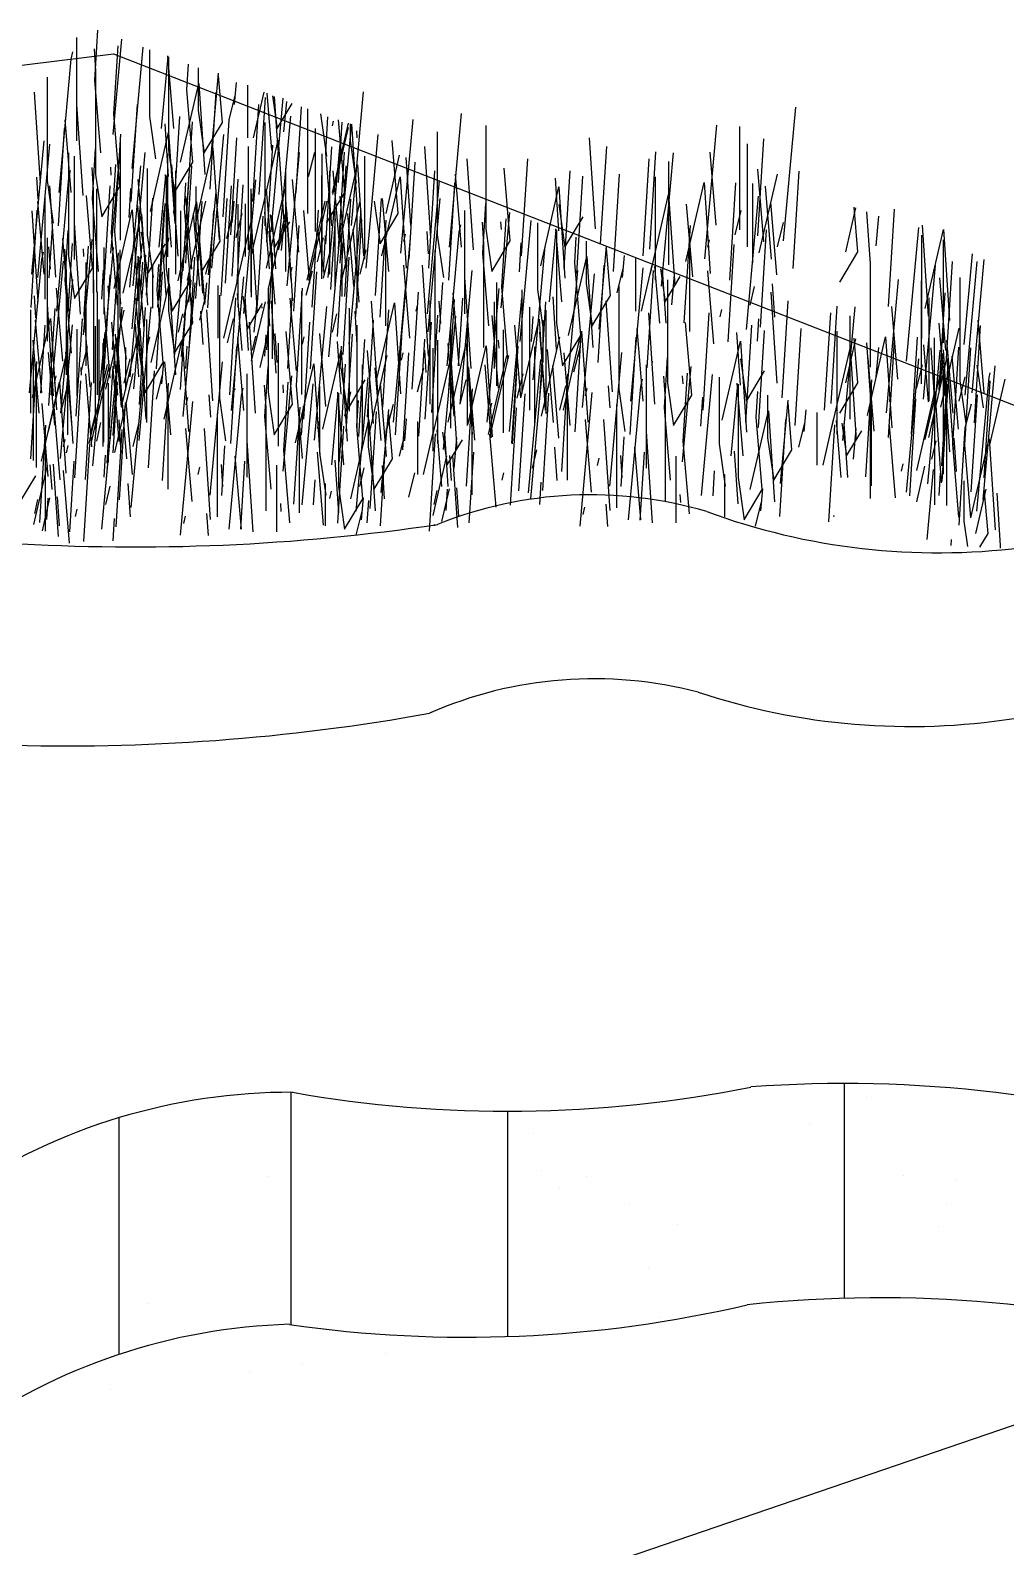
# Model space of a CAD drawing. Extents: x 0.33 to 8.78, y -0.83 to 7.68.
# Drawn here: x 3.763 to 4.959, y 5.818 to 7.676 of the extents above; entities that cross this region are included whole.
import ezdxf

# ---------------------------------------------------------------- set-up
doc = ezdxf.new("R2010")
doc.units = 0
doc.header["$LTSCALE"] = 2
doc.header["$MEASUREMENT"] = 0
for name, color, linetype in [('ADPDETAIL1', 1, 'CONTINUOUS'), ('ADPDETAIL2', 7, 'CONTINUOUS'), ('ADPDETAIL3', 5, 'CONTINUOUS')]:
    doc.layers.add(name, color=color, linetype=linetype)

msp = doc.modelspace()

# ---------------------------------------------------------------- linework, layer by layer
at = {"layer": 'ADPDETAIL1'}
for p, q in [((3.8426, 7.6152), (3.8464, 7.6761)), ((3.8203, 7.6673), (3.8203, 7.5408)), ((3.8649, 7.5483), (3.8756, 7.6651)), ((3.8659, 7.5739), (3.8711, 7.6572)), ((3.8882, 7.507), (3.9017, 7.6553)), ((0.8664, 7.278), (3.8654, 7.6473)), ((3.7989, 7.4772), (3.8137, 7.6409)), ((3.8137, 7.6409), (3.8158, 7.6498)), ((3.8417, 7.6533), (3.8435, 7.626)), ((3.8654, 7.6473), (5.6136, 6.9655)), ((3.9096, 7.6523), (3.9096, 7.5706)), ((3.9245, 7.5557), (3.9325, 7.6437)), ((3.9394, 7.5557), (3.932, 7.645)), ((3.9329, 7.6436), (3.9329, 7.5293)), ((3.784, 7.6186), (3.784, 7.4921)), ((3.8435, 7.626), (3.8435, 7.4995)), ((3.9552, 7.6037), (3.9572, 7.6345)), ((3.9692, 7.63), (3.9692, 7.578)), ((3.985, 7.5219), (3.9943, 7.6238)), ((3.999, 7.5631), (3.9942, 7.6206)), ((3.7681, 7.6003), (3.7756, 7.4887)), ((3.8501, 7.5259), (3.8426, 7.6152)), ((3.9478, 7.5144), (3.9701, 7.6111)), ((3.9627, 7.5144), (3.9552, 7.6037)), ((3.9701, 7.6111), (3.9776, 7.4995)), ((3.9841, 7.4813), (3.9915, 7.6003)), ((4.0139, 7.5854), (4.0163, 7.6123)), ((4.0297, 7.6089), (4.0297, 7.5442)), ((4.0371, 7.5442), (4.0501, 7.6004)), ((4.0595, 7.5293), (4.0537, 7.5989)), ((4.1572, 7.4369), (4.1721, 7.6006)), ((3.8203, 7.5854), (3.8277, 7.4739)), ((3.8873, 7.4664), (3.8947, 7.5854)), ((4.0074, 7.5665), (4.0148, 7.5963)), ((4.0362, 7.4664), (4.0437, 7.5854)), ((4.0442, 7.4748), (4.0517, 7.5938)), ((4.0586, 7.4292), (4.0734, 7.5929)), ((4.0603, 7.5958), (4.066, 7.5557)), ((4.0625, 7.5952), (4.0669, 7.5293)), ((4.066, 7.5557), (4.0846, 7.5866)), ((4.0744, 7.5516), (4.0778, 7.5888)), ((4.0893, 7.4772), (4.0959, 7.5824)), ((4.1031, 7.5797), (4.1032, 7.578)), ((4.6869, 7.4182), (4.7018, 7.5819)), ((3.8137, 7.4772), (3.8063, 7.5665)), ((3.8733, 7.4847), (3.8659, 7.5739)), ((3.9096, 7.5706), (3.9171, 7.5185)), ((3.9282, 7.5616), (3.9326, 7.4971)), ((3.9394, 7.4515), (3.9469, 7.5706)), ((3.9549, 7.445), (3.9623, 7.5641)), ((3.9692, 7.578), (3.9766, 7.5259)), ((3.9766, 7.5259), (3.999, 7.5631)), ((3.9999, 7.4475), (4.0074, 7.5665)), ((4.0511, 7.5631), (4.0511, 7.4367)), ((4.0679, 7.4072), (4.0828, 7.5708)), ((4.1032, 7.578), (4.1032, 7.4515)), ((4.1191, 7.5739), (4.1265, 7.5219)), ((4.1256, 7.5259), (4.1283, 7.5702)), ((4.1339, 7.5591), (4.1352, 7.5646)), ((4.134, 7.4772), (4.1536, 7.5623)), ((4.1411, 7.4897), (4.1457, 7.5637)), ((4.1489, 7.4772), (4.1414, 7.5665)), ((4.1554, 7.5617), (4.1554, 7.5408)), ((4.1572, 7.5611), (4.1638, 7.4623)), ((4.2177, 7.4031), (4.2326, 7.5668)), ((4.2773, 7.4105), (4.2922, 7.5742)), ((3.7979, 7.4367), (3.8054, 7.5557)), ((3.867, 7.4299), (3.8745, 7.5489)), ((3.8736, 7.5455), (3.8736, 7.4191)), ((3.9107, 7.4542), (3.933, 7.5509)), ((3.933, 7.5509), (3.9405, 7.4393)), ((3.986, 7.3849), (4.0008, 7.5485)), ((4.0092, 7.4254), (4.0167, 7.5444)), ((4.1125, 7.556), (4.1125, 7.4295)), ((4.1345, 7.4748), (4.1535, 7.557)), ((4.1479, 7.459), (4.1571, 7.5594)), ((4.1632, 7.5529), (4.1637, 7.5442)), ((4.1751, 7.3849), (4.19, 7.5485)), ((4.2624, 7.5519), (4.2624, 7.4254)), ((4.322, 7.5593), (4.322, 7.4329)), ((4.4486, 7.5444), (4.456, 7.4329)), ((4.5903, 7.3963), (4.6052, 7.5599)), ((4.6328, 7.5582), (4.6328, 7.4318)), ((4.6551, 7.4243), (4.6626, 7.5433)), ((3.7655, 7.3772), (3.7804, 7.5408)), ((3.7727, 7.3731), (3.7876, 7.5368)), ((3.8102, 7.526), (3.8102, 7.3995)), ((3.8397, 7.4699), (3.8435, 7.5307)), ((3.8894, 7.3629), (3.9043, 7.5266)), ((3.9318, 7.5249), (3.9318, 7.3984)), ((3.9329, 7.5293), (3.9403, 7.4772)), ((3.965, 7.4346), (3.9874, 7.5313)), ((3.9874, 7.5313), (3.9948, 7.4197)), ((4.0306, 7.5336), (4.0306, 7.4072)), ((4.0452, 7.445), (4.0675, 7.5417)), ((4.0535, 7.4164), (4.0609, 7.5354)), ((4.0675, 7.5417), (4.0749, 7.4301)), ((4.0785, 7.3629), (4.0934, 7.5266)), ((4.1047, 7.4971), (4.1122, 7.5268)), ((4.121, 7.5249), (4.121, 7.3984)), ((4.1256, 7.4143), (4.1331, 7.5334)), ((4.133, 7.4367), (4.1256, 7.5259)), ((4.1284, 7.3733), (4.1433, 7.537)), ((4.1411, 7.4078), (4.1485, 7.5268)), ((4.1554, 7.5408), (4.1629, 7.4887)), ((4.2145, 7.4518), (4.2071, 7.541)), ((4.2466, 7.5336), (4.254, 7.422)), ((4.4625, 7.4146), (4.47, 7.5336)), ((4.5227, 7.4081), (4.5301, 7.5271)), ((4.537, 7.3625), (4.5519, 7.5262)), ((4.6043, 7.4375), (4.5969, 7.5268)), ((4.6422, 7.5372), (4.6422, 7.4108)), ((3.8174, 7.5219), (3.8174, 7.3955)), ((3.8388, 7.5079), (3.8406, 7.4807)), ((3.8616, 7.5083), (3.8622, 7.4988)), ((3.862, 7.4029), (3.8727, 7.5198)), ((3.863, 7.4286), (3.8682, 7.5118)), ((3.8853, 7.3616), (3.8988, 7.51)), ((3.9067, 7.507), (3.9067, 7.4252)), ((3.9367, 7.5111), (3.9442, 7.3995)), ((3.9403, 7.4772), (3.9627, 7.5144)), ((3.9542, 7.391), (3.9616, 7.51)), ((4.0762, 7.5072), (4.0762, 7.3808)), ((4.1423, 7.4146), (4.1647, 7.5113)), ((4.1433, 7.391), (4.1508, 7.51)), ((4.1647, 7.5113), (4.1721, 7.3997)), ((4.173, 7.5221), (4.173, 7.3957)), ((4.1997, 7.4518), (4.2161, 7.5232)), ((4.2239, 7.5203), (4.2294, 7.4369)), ((4.228, 7.3956), (4.2354, 7.5146)), ((4.2987, 7.5188), (4.3062, 7.4072)), ((4.3518, 7.418), (4.3443, 7.5072)), ((4.3657, 7.3997), (4.3732, 7.5188)), ((4.5147, 7.3997), (4.5221, 7.5188)), ((4.5457, 7.5153), (4.5457, 7.3888)), ((4.6626, 7.4169), (4.6551, 7.5061)), ((3.771, 7.4963), (3.7728, 7.4691)), ((3.784, 7.4921), (3.7914, 7.44)), ((3.796, 7.3319), (3.8108, 7.4955)), ((3.8108, 7.4955), (3.8129, 7.5045)), ((3.8435, 7.4995), (3.851, 7.4475)), ((3.9033, 7.4042), (3.8959, 7.4935)), ((3.9216, 7.4103), (3.9296, 7.4984)), ((3.9365, 7.4103), (3.9291, 7.4996)), ((3.93, 7.4983), (3.93, 7.384)), ((3.9413, 7.5039), (3.9413, 7.3774)), ((3.9507, 7.3813), (3.9582, 7.5003)), ((3.9523, 7.4583), (3.9543, 7.4891)), ((4.0109, 7.3747), (4.0183, 7.4938)), ((4.0172, 7.3676), (4.0246, 7.4867)), ((4.0252, 7.3292), (4.0401, 7.4928)), ((4.0925, 7.4042), (4.085, 7.4935)), ((4.1205, 7.4982), (4.1205, 7.3717)), ((4.1304, 7.5039), (4.1304, 7.3774)), ((4.1423, 7.4146), (4.1349, 7.5039)), ((4.1945, 7.3997), (4.2168, 7.4964)), ((4.2168, 7.4964), (4.2242, 7.3849)), ((4.2503, 7.3287), (4.2652, 7.4923)), ((4.2518, 7.3848), (4.2592, 7.5038)), ((4.2764, 7.37), (4.2838, 7.489)), ((4.2922, 7.4105), (4.2847, 7.4998)), ((4.4067, 7.4949), (4.411, 7.4304)), ((4.4179, 7.3849), (4.4253, 7.5039)), ((4.4333, 7.3783), (4.4408, 7.4974)), ((4.4784, 7.3808), (4.4858, 7.4998)), ((4.5295, 7.4964), (4.5295, 7.37)), ((4.5671, 7.3929), (4.5894, 7.4896)), ((4.5894, 7.4896), (4.5969, 7.378)), ((4.621, 7.3702), (4.6284, 7.4893)), ((4.6488, 7.4885), (4.6488, 7.3912)), ((4.6571, 7.4033), (4.6795, 7.5)), ((4.6984, 7.3844), (4.7059, 7.5034)), ((3.7811, 7.4732), (3.7811, 7.3468)), ((3.7869, 7.4854), (3.7943, 7.3738)), ((3.8399, 7.3846), (3.8325, 7.4739)), ((3.8472, 7.3806), (3.8397, 7.4699)), ((3.8406, 7.4807), (3.8406, 7.3542)), ((3.8447, 7.482), (3.8447, 7.3555)), ((3.851, 7.4475), (3.8733, 7.4847)), ((3.8539, 7.3664), (3.8614, 7.4854)), ((3.8845, 7.4468), (3.8868, 7.4823)), ((3.906, 7.3515), (3.9135, 7.4705)), ((3.9616, 7.3835), (3.9542, 7.4728)), ((3.9663, 7.4846), (3.9663, 7.4327)), ((3.9821, 7.3765), (3.9914, 7.4784)), ((3.9961, 7.4178), (3.9913, 7.4752)), ((3.9975, 7.3511), (4.0049, 7.4701)), ((4.0028, 7.3664), (4.0103, 7.4854)), ((4.0338, 7.482), (4.0338, 7.3555)), ((4.0342, 7.4758), (4.0342, 7.3493)), ((4.053, 7.3849), (4.0753, 7.4816)), ((4.0604, 7.3923), (4.053, 7.4816)), ((4.0753, 7.4816), (4.0828, 7.37)), ((4.1265, 7.44), (4.1489, 7.4772)), ((4.1508, 7.3835), (4.1433, 7.4728)), ((4.149, 7.3501), (4.1565, 7.4691)), ((4.1866, 7.3511), (4.1941, 7.4701)), ((4.2028, 7.3808), (4.1954, 7.47)), ((4.2511, 7.3065), (4.266, 7.4701)), ((4.3891, 7.3875), (4.4115, 7.4842)), ((4.4115, 7.4842), (4.4189, 7.3726)), ((4.5236, 7.3783), (4.5459, 7.475)), ((4.5459, 7.475), (4.5534, 7.3634)), ((4.6413, 7.3094), (4.6562, 7.4731)), ((4.672, 7.3959), (4.6646, 7.4852)), ((3.7645, 7.3366), (3.772, 7.4557)), ((3.7652, 7.455), (3.7727, 7.3434)), ((3.7804, 7.3772), (3.7729, 7.4665)), ((3.8661, 7.3596), (3.8884, 7.4563)), ((3.8773, 7.3542), (3.8997, 7.4509)), ((3.8884, 7.4563), (3.8959, 7.3447)), ((3.8949, 7.4615), (3.8992, 7.3971)), ((3.8997, 7.4509), (3.9071, 7.3393)), ((3.92, 7.3369), (3.9274, 7.4559)), ((3.9215, 7.345), (3.929, 7.464)), ((3.9449, 7.3691), (3.9672, 7.4658)), ((3.9478, 7.4551), (3.9478, 7.3579)), ((3.9598, 7.3691), (3.9523, 7.4583)), ((3.9562, 7.37), (3.9785, 7.4667)), ((3.9711, 7.3625), (3.9636, 7.4518)), ((3.9665, 7.3474), (3.974, 7.4665)), ((3.9672, 7.4658), (3.9747, 7.3542)), ((3.9812, 7.336), (3.9886, 7.455)), ((4.0045, 7.4211), (4.0119, 7.4509)), ((4.011, 7.4401), (4.0134, 7.4669)), ((4.0157, 7.422), (4.0232, 7.4518)), ((4.0177, 7.4631), (4.0177, 7.3366)), ((4.0268, 7.4636), (4.0268, 7.3988)), ((4.0342, 7.3988), (4.0472, 7.455)), ((4.0566, 7.384), (4.0508, 7.4535)), ((4.0553, 7.3596), (4.0776, 7.4563)), ((4.0574, 7.4504), (4.0631, 7.4103)), ((4.0596, 7.4498), (4.064, 7.384)), ((4.0776, 7.4563), (4.085, 7.3447)), ((4.106, 7.3659), (4.0986, 7.4552)), ((4.1028, 7.37), (4.1251, 7.4667)), ((4.1051, 7.37), (4.1274, 7.4667)), ((4.1091, 7.3369), (4.1166, 7.4559)), ((4.1369, 7.4551), (4.1369, 7.3579)), ((4.1453, 7.37), (4.1677, 7.4667)), ((4.1602, 7.3625), (4.1528, 7.4518)), ((4.1543, 7.2916), (4.1692, 7.4552)), ((4.1638, 7.4623), (4.1638, 7.3359)), ((4.1848, 7.4666), (4.1922, 7.4146)), ((4.1922, 7.4146), (4.2145, 7.4518)), ((4.2958, 7.4552), (4.2958, 7.3288)), ((4.3181, 7.4032), (4.322, 7.464)), ((4.3405, 7.3362), (4.3511, 7.4531)), ((4.4113, 7.4626), (4.4188, 7.4105)), ((4.5755, 7.374), (4.568, 7.4632)), ((4.6273, 7.4256), (4.6348, 7.4554)), ((4.6785, 7.3764), (4.6711, 7.4656)), ((4.7631, 7.4047), (4.7756, 7.4588)), ((4.778, 7.4047), (4.7734, 7.4596)), ((4.7886, 7.4539), (4.7929, 7.3899)), ((4.8153, 7.3378), (4.8227, 7.4568)), ((3.7868, 7.3729), (3.7906, 7.4338)), ((3.8174, 7.4401), (3.8248, 7.3285)), ((3.9403, 7.2761), (3.9552, 7.4397)), ((3.9663, 7.4327), (3.9737, 7.3806)), ((3.9776, 7.343), (3.9701, 7.4323)), ((4.0118, 7.345), (4.0341, 7.4417)), ((4.0341, 7.4417), (4.0416, 7.3301)), ((4.0413, 7.3294), (4.0488, 7.4485)), ((4.0631, 7.4103), (4.0817, 7.4413)), ((4.0679, 7.4072), (4.0753, 7.4369)), ((4.0715, 7.4063), (4.0749, 7.4434)), ((4.0864, 7.3319), (4.0929, 7.4371)), ((4.1002, 7.4343), (4.1003, 7.4327)), ((4.1295, 7.2761), (4.1444, 7.4397)), ((4.132, 7.3585), (4.1374, 7.4453)), ((4.1667, 7.343), (4.1593, 7.4323)), ((4.1624, 7.3253), (4.1699, 7.4443)), ((4.1925, 7.3247), (4.1999, 7.4437)), ((4.199, 7.4404), (4.199, 7.3139)), ((4.2893, 7.4288), (4.2914, 7.4378)), ((4.3173, 7.4412), (4.3191, 7.414)), ((4.322, 7.4329), (4.3294, 7.3808)), ((4.34, 7.4416), (4.3406, 7.4322)), ((4.3414, 7.3619), (4.3466, 7.4451)), ((4.3638, 7.2949), (4.3773, 7.4433)), ((4.3852, 7.4403), (4.3852, 7.3585)), ((4.4001, 7.3436), (4.4081, 7.4317)), ((4.4149, 7.3436), (4.4075, 7.4329)), ((4.4084, 7.4316), (4.4084, 7.3173)), ((4.4188, 7.4105), (4.4411, 7.4477)), ((4.5651, 7.3179), (4.5726, 7.4369)), ((4.5716, 7.4335), (4.5716, 7.3071)), ((4.6587, 7.3125), (4.6661, 7.4315)), ((4.6795, 7.4108), (4.6869, 7.4405)), ((4.8004, 7.4122), (4.8036, 7.4483)), ((4.8376, 7.2708), (4.8525, 7.4345)), ((4.8567, 7.4375), (4.8641, 7.3259)), ((4.8605, 7.3353), (4.8828, 7.432)), ((4.8828, 7.432), (4.8903, 7.3204)), ((3.784, 7.4219), (3.784, 7.2954)), ((3.8108, 7.3319), (3.8034, 7.4211)), ((3.8063, 7.3698), (3.8101, 7.4307)), ((3.81, 7.3316), (3.8152, 7.4148)), ((3.8287, 7.3029), (3.8393, 7.4197)), ((3.8704, 7.3393), (3.863, 7.4286)), ((3.8745, 7.3406), (3.867, 7.4299)), ((3.8858, 7.2515), (3.9007, 7.4151)), ((3.8995, 7.4293), (3.907, 7.3772)), ((3.9067, 7.4252), (3.9142, 7.3731)), ((3.907, 7.3772), (3.9293, 7.4144)), ((3.9253, 7.4162), (3.9296, 7.3518)), ((3.9264, 7.3923), (3.9338, 7.422)), ((3.9737, 7.3806), (3.9961, 7.4178)), ((4.0636, 7.3406), (4.0562, 7.4299)), ((4.1155, 7.3923), (4.123, 7.422)), ((4.1162, 7.4286), (4.1236, 7.3765)), ((4.1227, 7.3806), (4.1254, 7.4249)), ((4.1399, 7.3008), (4.1474, 7.4198)), ((4.1452, 7.4148), (4.1452, 7.3501)), ((4.2148, 7.2577), (4.2297, 7.4214)), ((4.2215, 7.4173), (4.2236, 7.4262)), ((4.2495, 7.4297), (4.2513, 7.4024)), ((4.2624, 7.4254), (4.2698, 7.3733)), ((4.2744, 7.2652), (4.2893, 7.4288)), ((4.3191, 7.414), (4.3191, 7.2875)), ((4.3294, 7.3808), (4.3518, 7.418)), ((4.363, 7.3801), (4.3652, 7.4156)), ((4.4308, 7.3917), (4.4327, 7.4225)), ((4.4447, 7.4179), (4.4447, 7.366)), ((4.5941, 7.4105), (4.5962, 7.4194)), ((4.619, 7.2945), (4.6264, 7.4135)), ((4.8561, 7.4251), (4.8561, 7.2986)), ((4.8823, 7.4196), (4.8823, 7.2932)), ((3.7626, 7.2318), (3.7775, 7.3955)), ((3.7775, 7.3955), (3.7795, 7.4045)), ((3.7859, 7.4109), (3.7877, 7.3837)), ((3.8054, 7.4079), (3.8073, 7.3806)), ((3.8102, 7.3995), (3.8176, 7.3474)), ((3.8282, 7.4083), (3.8288, 7.3988)), ((3.8296, 7.3285), (3.8348, 7.4118)), ((3.8519, 7.2616), (3.8654, 7.4099)), ((3.8538, 7.41), (3.8538, 7.3282)), ((3.8641, 7.2845), (3.8716, 7.4036)), ((3.8707, 7.4002), (3.8707, 7.2737)), ((3.8733, 7.407), (3.8733, 7.3252)), ((3.8882, 7.3103), (3.8962, 7.3984)), ((3.8902, 7.2369), (3.9051, 7.4005)), ((3.9031, 7.3103), (3.8957, 7.3996)), ((3.8966, 7.3982), (3.8966, 7.2839)), ((3.9577, 7.2791), (3.9652, 7.3981)), ((3.9785, 7.3774), (3.986, 7.4072)), ((4.0533, 7.2845), (4.0607, 7.4036)), ((4.0598, 7.4002), (4.0598, 7.2737)), ((4.1229, 7.3724), (4.1303, 7.4021)), ((4.1469, 7.2791), (4.1543, 7.3981)), ((4.1677, 7.3774), (4.1751, 7.4072)), ((4.2595, 7.4065), (4.2595, 7.2801)), ((4.3256, 7.3139), (4.3181, 7.4032)), ((4.3798, 7.248), (4.3946, 7.4116)), ((4.4233, 7.3024), (4.4457, 7.3991)), ((4.4457, 7.3991), (4.4531, 7.2875)), ((4.4606, 7.3098), (4.4698, 7.4118)), ((4.4745, 7.3511), (4.4697, 7.4086)), ((4.4894, 7.3734), (4.4919, 7.4002)), ((4.5052, 7.3969), (4.5052, 7.3321)), ((4.7557, 7.3676), (4.778, 7.4047)), ((4.9082, 7.2912), (4.9183, 7.4023)), ((4.9179, 7.2318), (4.9328, 7.3955)), ((3.7892, 7.2296), (3.8041, 7.3932)), ((3.8073, 7.3806), (3.8073, 7.2542)), ((3.8176, 7.3474), (3.8399, 7.3846)), ((3.8317, 7.3915), (3.8317, 7.265)), ((3.8512, 7.3467), (3.8534, 7.3823)), ((3.854, 7.2576), (3.8615, 7.3766)), ((3.8932, 7.3771), (3.8952, 7.3861)), ((3.8994, 7.3614), (3.9013, 7.3922)), ((3.9133, 7.3877), (3.9133, 7.3357)), ((3.918, 7.2612), (3.9254, 7.3802)), ((3.919, 7.3583), (3.9209, 7.3891)), ((3.93, 7.384), (3.9374, 7.3319)), ((3.9329, 7.3846), (3.9329, 7.3326)), ((3.9487, 7.2765), (3.958, 7.3784)), ((3.9627, 7.3177), (3.9579, 7.3752)), ((4.0823, 7.3771), (4.0844, 7.3861)), ((4.1018, 7.3517), (4.1093, 7.3815)), ((4.1071, 7.2612), (4.1146, 7.3802)), ((4.2288, 7.299), (4.2213, 7.3883)), ((4.2437, 7.3883), (4.2511, 7.2767)), ((4.2904, 7.2182), (4.3053, 7.3819)), ((4.4199, 7.2181), (4.4348, 7.3818)), ((4.4382, 7.3024), (4.4308, 7.3917)), ((4.4403, 7.2141), (4.4551, 7.3778)), ((4.4596, 7.2693), (4.4671, 7.3883)), ((4.4829, 7.3545), (4.4903, 7.3842)), ((4.4998, 7.2216), (4.5147, 7.3852)), ((4.5127, 7.3321), (4.5257, 7.3883)), ((4.5198, 7.2627), (4.5272, 7.3818)), ((4.535, 7.3173), (4.5292, 7.3868)), ((4.5358, 7.3837), (4.5415, 7.3436)), ((4.5381, 7.3831), (4.5425, 7.3173)), ((4.5499, 7.3396), (4.5533, 7.3767)), ((4.6014, 7.2922), (4.594, 7.3815)), ((4.7929, 7.3899), (4.7929, 7.2634)), ((4.8583, 7.2244), (4.8732, 7.388)), ((4.8865, 7.2739), (4.8939, 7.3929)), ((4.9095, 7.2292), (4.9243, 7.3929)), ((3.8032, 7.2708), (3.7958, 7.3601)), ((3.8008, 7.2071), (3.8157, 7.3708)), ((3.8138, 7.2805), (3.8063, 7.3698)), ((3.8411, 7.3705), (3.8411, 7.244)), ((3.8587, 7.363), (3.8593, 7.3535)), ((3.9115, 7.269), (3.9338, 7.3657)), ((3.9264, 7.269), (3.919, 7.3583)), ((3.9338, 7.3657), (3.9413, 7.2542)), ((3.9374, 7.3319), (3.9598, 7.3691)), ((3.9507, 7.203), (3.9656, 7.3667)), ((3.958, 7.3431), (3.9605, 7.37)), ((3.9776, 7.3401), (3.98, 7.3669)), ((3.9934, 7.3636), (3.9934, 7.2988)), ((4.0103, 7.2105), (4.0252, 7.3741)), ((4.0549, 7.3592), (4.0549, 7.2328)), ((4.0896, 7.2409), (4.097, 7.36)), ((4.0961, 7.3566), (4.0961, 7.2301)), ((4.2085, 7.1959), (4.2234, 7.3596)), ((4.2652, 7.3062), (4.269, 7.3671)), ((4.2958, 7.3734), (4.3033, 7.2618)), ((4.3233, 7.1962), (4.3382, 7.3599)), ((4.3351, 7.367), (4.3351, 7.2405)), ((4.3489, 7.2726), (4.3414, 7.3619)), ((4.3658, 7.3581), (4.3658, 7.2317)), ((4.3852, 7.3585), (4.3926, 7.3065)), ((4.4447, 7.366), (4.4522, 7.3139)), ((4.4849, 7.3629), (4.4849, 7.2365)), ((4.5415, 7.3436), (4.5601, 7.3746)), ((4.5445, 7.3704), (4.5445, 7.2439)), ((4.646, 7.3395), (4.6512, 7.3623)), ((4.673, 7.3654), (4.6758, 7.3247)), ((4.8129, 7.2073), (4.8278, 7.371)), ((4.8553, 7.3693), (4.8553, 7.2428)), ((4.8859, 7.2838), (4.8784, 7.373)), ((4.903, 7.3731), (4.903, 7.2467)), ((3.7681, 7.351), (3.7699, 7.3237)), ((3.784, 7.3401), (3.7914, 7.2285)), ((3.8455, 7.3559), (3.8455, 7.2294)), ((3.8615, 7.2501), (3.854, 7.3394)), ((3.9004, 7.2589), (3.893, 7.3481)), ((3.9478, 7.2359), (3.9553, 7.3549)), ((3.9515, 7.3242), (3.959, 7.3539)), ((3.9711, 7.3211), (3.9785, 7.3509)), ((3.9954, 7.3518), (3.9954, 7.2253)), ((4.0009, 7.2988), (4.0138, 7.355)), ((4.008, 7.2294), (4.0154, 7.3484)), ((4.0232, 7.2839), (4.0174, 7.3535)), ((4.024, 7.3504), (4.0297, 7.3103)), ((4.0263, 7.3498), (4.0306, 7.2839)), ((4.0297, 7.3103), (4.0483, 7.3413)), ((4.0348, 7.2707), (4.0517, 7.3436)), ((4.0381, 7.3062), (4.0415, 7.3434)), ((4.0547, 7.344), (4.0567, 7.3136)), ((4.0587, 7.3446), (4.0646, 7.2559)), ((4.079, 7.2616), (4.0845, 7.3483)), ((4.0896, 7.2589), (4.0821, 7.3481)), ((4.1815, 7.3444), (4.189, 7.2328)), ((4.1876, 7.2456), (4.2099, 7.3423)), ((4.2099, 7.3423), (4.2173, 7.2308)), ((4.2317, 7.2365), (4.2392, 7.3555)), ((4.2363, 7.3319), (4.2384, 7.3408)), ((4.2532, 7.3447), (4.2532, 7.2182)), ((4.2643, 7.3443), (4.2661, 7.317)), ((4.276, 7.2274), (4.2834, 7.3464)), ((4.2893, 7.2652), (4.2818, 7.3545)), ((4.2885, 7.2649), (4.2937, 7.3481)), ((4.3322, 7.3433), (4.3322, 7.2616)), ((4.3509, 7.1844), (4.3658, 7.348)), ((4.3881, 7.2242), (4.3956, 7.3433)), ((4.4038, 7.3495), (4.4081, 7.2851)), ((4.4522, 7.3139), (4.4745, 7.3511)), ((4.4691, 7.3447), (4.4766, 7.2331)), ((4.6711, 7.3555), (4.6785, 7.2439)), ((4.6851, 7.2257), (4.6925, 7.3447)), ((4.7452, 7.2191), (4.7527, 7.3382)), ((4.8648, 7.3483), (4.8648, 7.2218)), ((4.8777, 7.2354), (4.8851, 7.3544)), ((3.7636, 7.3336), (3.7636, 7.2071)), ((3.766, 7.2262), (3.7883, 7.3229)), ((3.7775, 7.2318), (3.77, 7.3211)), ((3.7864, 7.2163), (3.7939, 7.3353)), ((3.7883, 7.3229), (3.7958, 7.2113)), ((3.8198, 7.2035), (3.8273, 7.3225)), ((3.837, 7.2393), (3.8296, 7.3285)), ((3.8476, 7.3218), (3.8476, 7.2245)), ((3.856, 7.2366), (3.8784, 7.3333)), ((3.8613, 7.1733), (3.8762, 7.3369)), ((3.8733, 7.3252), (3.8808, 7.2731)), ((3.8969, 7.1737), (3.9118, 7.3373)), ((3.8973, 7.2177), (3.9048, 7.3367)), ((3.906, 7.322), (3.906, 7.1956)), ((3.9329, 7.3326), (3.9404, 7.2805)), ((3.945, 7.3062), (3.9503, 7.3289)), ((3.9721, 7.3321), (3.9748, 7.2913)), ((3.9795, 7.3336), (3.987, 7.222)), ((4.0051, 7.2931), (4.0125, 7.3228)), ((4.0473, 7.3374), (4.0474, 7.3357)), ((4.1119, 7.174), (4.1268, 7.3376)), ((4.1341, 7.3062), (4.1394, 7.3289)), ((4.1544, 7.3359), (4.1544, 7.2094)), ((4.1612, 7.3321), (4.1639, 7.2913)), ((4.1767, 7.202), (4.1842, 7.321)), ((4.1955, 7.2145), (4.2029, 7.3336)), ((4.2557, 7.208), (4.2631, 7.327)), ((4.27, 7.1625), (4.2849, 7.3261)), ((4.3373, 7.2375), (4.3298, 7.3267)), ((4.3649, 7.2257), (4.3872, 7.3224)), ((4.3752, 7.3371), (4.3752, 7.2107)), ((4.3778, 7.2947), (4.3798, 7.3255)), ((4.3872, 7.3224), (4.3946, 7.2108)), ((4.3918, 7.321), (4.3918, 7.269)), ((4.3956, 7.3332), (4.3956, 7.2067)), ((4.5212, 7.3298), (4.5287, 7.2182)), ((4.5883, 7.2108), (4.5957, 7.3298)), ((4.609, 7.3251), (4.611, 7.334)), ((4.655, 7.2952), (4.6567, 7.3225)), ((4.7372, 7.2108), (4.7446, 7.3298)), ((4.7595, 7.1736), (4.7744, 7.3372)), ((4.7682, 7.3263), (4.7682, 7.1999)), ((4.8268, 7.2486), (4.8194, 7.3379)), ((4.9328, 7.2318), (4.9253, 7.3211)), ((3.7766, 7.2316), (3.7819, 7.3148)), ((3.8004, 7.1517), (3.8153, 7.3154)), ((3.8092, 7.3072), (3.8092, 7.1807)), ((3.8204, 7.31), (3.8204, 7.2282)), ((3.8402, 7.1427), (3.8551, 7.3063)), ((3.8428, 7.3137), (3.8428, 7.1872)), ((3.8709, 7.2292), (3.8635, 7.3184)), ((3.8753, 7.2145), (3.8678, 7.3038)), ((3.8753, 7.2145), (3.8976, 7.3112)), ((3.892, 7.3162), (3.8963, 7.2517)), ((3.8976, 7.3112), (3.9051, 7.1997)), ((3.9404, 7.2805), (3.9627, 7.3177)), ((4.0317, 7.3187), (4.0391, 7.2071)), ((4.0359, 7.2842), (4.0399, 7.3013)), ((4.0454, 7.2632), (4.0547, 7.3034)), ((4.0508, 7.2768), (4.0525, 7.3031)), ((4.0634, 7.3047), (4.0657, 7.2693)), ((4.0847, 7.2179), (4.0773, 7.3072)), ((4.0987, 7.1997), (4.1061, 7.3187)), ((4.1259, 7.2152), (4.1184, 7.3045)), ((4.1508, 7.1848), (4.1583, 7.3038)), ((4.1638, 7.3149), (4.1638, 7.1885)), ((4.2476, 7.1997), (4.2551, 7.3187)), ((4.2786, 7.3152), (4.2786, 7.1888)), ((4.2988, 7.3183), (4.2988, 7.1918)), ((4.343, 7.3092), (4.343, 7.1828)), ((4.3649, 7.2257), (4.3574, 7.3149)), ((4.3956, 7.2168), (4.3881, 7.3061)), ((4.4084, 7.3173), (4.4159, 7.2652)), ((4.4159, 7.2652), (4.4382, 7.3024)), ((4.417, 7.2108), (4.4393, 7.3075)), ((4.4314, 7.1843), (4.4388, 7.3034)), ((4.4365, 7.2764), (4.4389, 7.3033)), ((4.4393, 7.3075), (4.4468, 7.1959)), ((4.5147, 7.2216), (4.5073, 7.3108)), ((4.5743, 7.229), (4.5668, 7.3183)), ((4.6292, 7.3059), (4.6335, 7.2415)), ((4.6404, 7.1959), (4.6478, 7.3149)), ((4.6559, 7.1894), (4.6633, 7.3084)), ((4.7009, 7.1918), (4.7083, 7.3108)), ((4.7521, 7.3075), (4.7521, 7.181)), ((4.8851, 7.2279), (4.8777, 7.3172)), ((4.8797, 7.2144), (4.902, 7.3111)), ((4.921, 7.1954), (4.9284, 7.3145)), ((3.7743, 7.2072), (3.7669, 7.2965)), ((3.8143, 7.193), (3.8069, 7.2823)), ((3.8262, 7.2589), (3.8337, 7.2887)), ((3.8523, 7.2927), (3.8523, 7.1662)), ((3.8534, 7.2981), (3.8534, 7.1716)), ((3.8652, 7.1798), (3.8726, 7.2988)), ((3.866, 7.2613), (3.8679, 7.2921)), ((3.8774, 7.2096), (3.87, 7.2989)), ((3.88, 7.2876), (3.88, 7.2356)), ((3.8966, 7.2839), (3.9041, 7.2318)), ((3.908, 7.2917), (3.9101, 7.3007)), ((3.9274, 7.1997), (3.9498, 7.2964)), ((3.9498, 7.2964), (3.9572, 7.1848)), ((3.954, 7.2619), (3.9557, 7.2891)), ((4.0093, 7.1699), (4.0168, 7.2889)), ((4.0252, 7.2105), (4.0177, 7.2997)), ((4.0672, 7.293), (4.0672, 7.1665)), ((4.0971, 7.2917), (4.0992, 7.3007)), ((4.1221, 7.1874), (4.1444, 7.2842)), ((4.1397, 7.2948), (4.144, 7.2303)), ((4.1432, 7.2619), (4.1449, 7.2891)), ((4.1444, 7.2842), (4.1519, 7.1726)), ((4.1663, 7.1783), (4.1737, 7.2973)), ((4.1842, 7.1946), (4.1767, 7.2838)), ((4.2113, 7.1807), (4.2188, 7.2997)), ((4.2397, 7.1787), (4.2471, 7.2977)), ((4.2466, 7.2843), (4.2484, 7.257)), ((4.2567, 7.2868), (4.2567, 7.1604)), ((4.2625, 7.2964), (4.2625, 7.1699)), ((4.2755, 7.1959), (4.2978, 7.2926)), ((4.2829, 7.2033), (4.2755, 7.2926)), ((4.2978, 7.2926), (4.3053, 7.181)), ((4.3, 7.1928), (4.3224, 7.2895)), ((4.3224, 7.2895), (4.3298, 7.178)), ((4.3371, 7.2963), (4.3377, 7.2868)), ((4.3539, 7.1702), (4.3614, 7.2892)), ((4.3817, 7.2884), (4.3817, 7.1912)), ((4.3901, 7.2032), (4.4124, 7.3)), ((4.405, 7.1958), (4.3975, 7.2851)), ((4.4299, 7.2575), (4.4374, 7.2872)), ((4.4989, 7.181), (4.5063, 7.3)), ((4.6117, 7.1986), (4.634, 7.2953)), ((4.634, 7.2953), (4.6415, 7.1837)), ((4.7461, 7.1894), (4.7685, 7.2861)), ((4.7631, 7.2441), (4.7756, 7.2981)), ((4.7685, 7.2861), (4.7759, 7.1745)), ((4.778, 7.2441), (4.7734, 7.2989)), ((4.7886, 7.2932), (4.7929, 7.2292)), ((4.7896, 7.204), (4.8119, 7.3007)), ((4.8004, 7.2515), (4.8036, 7.2876)), ((4.8119, 7.3007), (4.8194, 7.1891)), ((4.8153, 7.1771), (4.8227, 7.2962)), ((4.8435, 7.1813), (4.8509, 7.3003)), ((4.8644, 7.2211), (4.8586, 7.2907)), ((4.8638, 7.1204), (4.8787, 7.2841)), ((4.8674, 7.287), (4.8718, 7.2211)), ((4.8713, 7.2995), (4.8713, 7.2023)), ((4.8824, 7.2848), (4.8867, 7.2203)), ((4.8946, 7.2069), (4.8871, 7.2962)), ((4.8942, 7.169), (4.9016, 7.2881)), ((4.909, 7.1682), (4.9164, 7.2872)), ((3.764, 7.1512), (3.7714, 7.2702)), ((3.7672, 7.2757), (3.7672, 7.1492)), ((3.7705, 7.2668), (3.7705, 7.1403)), ((3.7859, 7.1848), (3.8083, 7.2815)), ((3.7934, 7.1922), (3.7859, 7.2815)), ((3.8083, 7.2815), (3.8157, 7.1699)), ((3.8357, 7.17), (3.8581, 7.2667)), ((3.8381, 7.1699), (3.8604, 7.2666)), ((3.8576, 7.1457), (3.865, 7.2648)), ((3.8784, 7.244), (3.8858, 7.2738)), ((3.9041, 7.2318), (3.9264, 7.269)), ((3.9246, 7.2431), (3.9271, 7.2699)), ((3.9358, 7.1807), (3.9283, 7.27)), ((3.9841, 7.1064), (3.999, 7.27)), ((4.0511, 7.2031), (4.0549, 7.264)), ((4.0886, 7.1706), (4.111, 7.2673)), ((4.111, 7.2673), (4.1184, 7.1557)), ((4.1425, 7.1479), (4.15, 7.267)), ((4.1703, 7.2662), (4.1703, 7.1689)), ((4.1787, 7.181), (4.201, 7.2777)), ((4.2186, 7.2719), (4.2207, 7.2809)), ((4.22, 7.1621), (4.2274, 7.2811)), ((4.2566, 7.1782), (4.2789, 7.2749)), ((4.2789, 7.2749), (4.2863, 7.1634)), ((4.3286, 7.1769), (4.3211, 7.2662)), ((4.3253, 7.1811), (4.3476, 7.2778)), ((4.3276, 7.181), (4.35, 7.2777)), ((4.3743, 7.1093), (4.3892, 7.273)), ((4.3769, 7.1026), (4.3917, 7.2663)), ((4.4115, 7.1763), (4.4041, 7.2655)), ((4.4254, 7.1918), (4.4179, 7.2811)), ((4.4737, 7.1175), (4.4885, 7.2812)), ((4.5183, 7.2663), (4.5183, 7.1398)), ((4.5257, 7.2707), (4.5258, 7.269)), ((4.5407, 7.2142), (4.5445, 7.2751)), ((4.563, 7.1473), (4.5737, 7.2641)), ((4.6339, 7.2737), (4.6413, 7.2216)), ((4.798, 7.185), (4.7905, 7.2743)), ((4.8376, 7.1102), (4.8525, 7.2738)), ((4.8499, 7.2367), (4.8573, 7.2664)), ((4.8605, 7.1747), (4.8828, 7.2714)), ((4.8648, 7.1774), (4.8871, 7.2741)), ((4.8793, 7.2434), (4.8826, 7.2806)), ((4.8828, 7.2714), (4.8903, 7.1598)), ((4.8871, 7.2741), (4.8946, 7.1625)), ((4.9011, 7.1874), (4.8936, 7.2767)), ((4.9239, 7.2657), (4.9314, 7.2137)), ((4.9313, 7.1013), (4.9462, 7.2649)), ((3.7771, 7.1484), (3.7994, 7.2451)), ((3.793, 7.2437), (3.7951, 7.2527)), ((3.7994, 7.2451), (3.8069, 7.1335)), ((3.8179, 7.1278), (3.8253, 7.2468)), ((3.8253, 7.2629), (3.8259, 7.2535)), ((3.839, 7.1658), (3.8315, 7.2551)), ((3.8649, 7.1585), (3.8704, 7.2452)), ((3.8726, 7.1723), (3.8652, 7.2616)), ((3.8672, 7.1588), (3.8895, 7.2555)), ((3.8873, 7.0915), (3.9022, 7.2552)), ((3.9084, 7.1399), (3.9159, 7.2589)), ((3.9181, 7.2241), (3.9256, 7.2539)), ((4.0288, 7.2552), (4.0288, 7.1287)), ((4.0734, 7.1361), (4.0841, 7.253)), ((4.0744, 7.1618), (4.0796, 7.245)), ((4.1443, 7.2625), (4.1517, 7.2105)), ((4.1517, 7.2105), (4.1741, 7.2477)), ((4.1629, 7.0871), (4.1778, 7.2508)), ((4.1936, 7.1736), (4.1861, 7.2628)), ((4.2383, 7.2331), (4.2457, 7.2628)), ((4.2904, 7.2182), (4.2978, 7.248)), ((4.3084, 7.1739), (4.301, 7.2632)), ((4.3545, 7.1696), (4.3599, 7.2563)), ((4.3603, 7.2256), (4.3678, 7.2553)), ((4.415, 7.1357), (4.4225, 7.2548)), ((4.4215, 7.2514), (4.4215, 7.1249)), ((4.5118, 7.2399), (4.5139, 7.2489)), ((4.5398, 7.2523), (4.5416, 7.225)), ((4.5625, 7.2527), (4.5632, 7.2432)), ((4.5639, 7.1729), (4.5691, 7.2562)), ((4.5863, 7.106), (4.5998, 7.2543)), ((4.6077, 7.2513), (4.6077, 7.1696)), ((4.6413, 7.2216), (4.6636, 7.2588)), ((4.7876, 7.1289), (4.7951, 7.2479)), ((4.8807, 7.1425), (4.8881, 7.2616)), ((4.8823, 7.259), (4.8823, 7.1325)), ((4.902, 7.2218), (4.9095, 7.2516)), ((4.903, 7.2467), (4.9104, 7.1946)), ((4.9239, 7.0872), (4.9388, 7.2509)), ((4.9328, 7.1277), (4.9402, 7.2467)), ((4.9388, 7.2509), (4.9401, 7.2564)), ((4.9394, 7.1666), (4.9584, 7.2488)), ((3.8008, 7.2071), (3.8083, 7.2369)), ((3.831, 7.1257), (3.8384, 7.2447)), ((3.8513, 7.0649), (3.8662, 7.2285)), ((3.8588, 7.244), (3.8588, 7.1467)), ((3.882, 7.1513), (3.8746, 7.2406)), ((3.9254, 7.1246), (3.9329, 7.2437)), ((3.932, 7.2403), (3.932, 7.1138)), ((3.9824, 7.2296), (3.9843, 7.2023)), ((4.0074, 7.0651), (4.0223, 7.2288)), ((4.0139, 7.2373), (4.014, 7.2356)), ((4.0223, 7.2288), (4.0243, 7.2377)), ((4.0502, 7.2412), (4.052, 7.2139)), ((4.0549, 7.2328), (4.0624, 7.1807)), ((4.073, 7.2416), (4.0736, 7.2321)), ((4.097, 7.1517), (4.0896, 7.2409)), ((4.0967, 7.0949), (4.1102, 7.2432)), ((4.1181, 7.2402), (4.1181, 7.1585)), ((4.133, 7.1436), (4.141, 7.2316)), ((4.1479, 7.1436), (4.1405, 7.2328)), ((4.1414, 7.2315), (4.1414, 7.1172)), ((4.1489, 7.2033), (4.1564, 7.2331)), ((4.2001, 7.154), (4.1927, 7.2433)), ((4.2981, 7.1178), (4.3055, 7.2368)), ((4.3046, 7.2335), (4.3046, 7.107)), ((4.3624, 7.1118), (4.3699, 7.2308)), ((4.3916, 7.1124), (4.3991, 7.2314)), ((4.4124, 7.2107), (4.4199, 7.2404)), ((4.4374, 7.0688), (4.4522, 7.2324)), ((4.444, 7.2283), (4.4461, 7.2373)), ((4.472, 7.2407), (4.4738, 7.2134)), ((4.4849, 7.2365), (4.4924, 7.1844)), ((4.4969, 7.0762), (4.5118, 7.2399)), ((4.5445, 7.2439), (4.552, 7.1918)), ((4.552, 7.1918), (4.5743, 7.229)), ((4.5855, 7.1911), (4.5877, 7.2267)), ((4.6226, 7.1547), (4.6306, 7.2427)), ((4.6375, 7.1547), (4.63, 7.244)), ((4.631, 7.2426), (4.631, 7.1283)), ((4.6533, 7.2027), (4.6552, 7.2335)), ((4.6673, 7.229), (4.6673, 7.177)), ((4.7557, 7.2069), (4.778, 7.2441)), ((4.7929, 7.2292), (4.7929, 7.1027)), ((4.7942, 7.2446), (4.7942, 7.1181)), ((4.8167, 7.2215), (4.8187, 7.2305)), ((4.85, 7.1368), (4.8724, 7.2335)), ((4.8724, 7.2335), (4.8798, 7.1219)), ((4.8812, 7.1235), (4.8887, 7.2425)), ((4.9169, 7.1105), (4.9244, 7.2295)), ((3.7855, 7.1294), (3.778, 7.2187)), ((3.8003, 7.1255), (3.7929, 7.2147)), ((3.8374, 7.1811), (3.8448, 7.2109)), ((3.8729, 7.1007), (3.8803, 7.2197)), ((3.8886, 7.1318), (3.8811, 7.2211)), ((3.9478, 7.0577), (3.9627, 7.2213)), ((3.9545, 7.2172), (3.9565, 7.2262)), ((3.9954, 7.2253), (4.0028, 7.1733)), ((4.052, 7.2139), (4.052, 7.0874)), ((4.0624, 7.1807), (4.0847, 7.2179)), ((4.0867, 7.0956), (4.0941, 7.2146)), ((4.0932, 7.2112), (4.0932, 7.0848)), ((4.096, 7.18), (4.0982, 7.2156)), ((4.1637, 7.1916), (4.1657, 7.2224)), ((4.1777, 7.2179), (4.1777, 7.1659)), ((4.1802, 7.0902), (4.1877, 7.2092)), ((4.1935, 7.1097), (4.2028, 7.2117)), ((4.201, 7.1885), (4.2085, 7.2182)), ((4.2075, 7.151), (4.2027, 7.2085)), ((4.3271, 7.2104), (4.3292, 7.2193)), ((4.3519, 7.0944), (4.3594, 7.2135)), ((4.482, 7.2176), (4.482, 7.0911)), ((4.5481, 7.1249), (4.5407, 7.2142)), ((4.5416, 7.225), (4.5416, 7.0985)), ((4.6459, 7.1134), (4.6682, 7.2101)), ((4.6682, 7.2101), (4.6756, 7.0985)), ((4.6831, 7.1209), (4.6924, 7.2228)), ((4.6971, 7.1621), (4.6923, 7.2196)), ((4.7119, 7.1844), (4.7144, 7.2113)), ((4.7278, 7.2079), (4.7278, 7.1432)), ((4.8415, 7.1056), (4.8489, 7.2246)), ((4.8718, 7.2211), (4.8718, 7.0946)), ((4.8867, 7.2203), (4.8867, 7.0938)), ((4.9096, 7.1889), (4.9171, 7.2186)), ((3.7751, 7.0733), (3.7826, 7.1924)), ((3.8449, 7.1728), (3.8501, 7.1956)), ((3.8719, 7.1987), (3.8746, 7.1579)), ((3.8895, 7.1662), (3.8969, 7.196)), ((3.9925, 7.2065), (3.9925, 7.08)), ((4.0586, 7.1138), (4.0511, 7.2031)), ((4.1157, 7.1881), (4.1178, 7.1971)), ((4.1405, 7.0722), (4.148, 7.1912)), ((4.1563, 7.1023), (4.1786, 7.199)), ((4.1712, 7.1023), (4.1637, 7.1916)), ((4.1786, 7.199), (4.1861, 7.0874)), ((4.2224, 7.1733), (4.2248, 7.2002)), ((4.2382, 7.1968), (4.2382, 7.1321)), ((4.4513, 7.1101), (4.4439, 7.1993)), ((4.4662, 7.1993), (4.4737, 7.0877)), ((4.6607, 7.1134), (4.6533, 7.2027)), ((4.6822, 7.0803), (4.6896, 7.1993)), ((4.7054, 7.1655), (4.7129, 7.1953)), ((4.7352, 7.1432), (4.7482, 7.1994)), ((4.7423, 7.0738), (4.7498, 7.1928)), ((4.7576, 7.1283), (4.7517, 7.1979)), ((4.7583, 7.1948), (4.7641, 7.1547)), ((4.7606, 7.1942), (4.765, 7.1283)), ((4.8239, 7.1032), (4.8165, 7.1925)), ((3.7816, 7.189), (3.7816, 7.0625)), ((3.8041, 7.1659), (3.8062, 7.1749)), ((3.8687, 7.0679), (3.8761, 7.187)), ((3.9617, 7.0989), (3.9543, 7.1882)), ((3.9766, 7.1882), (3.9841, 7.0766)), ((4.0288, 7.1733), (4.0362, 7.0617)), ((4.1926, 7.0692), (4.2, 7.1882)), ((4.2159, 7.1544), (4.2233, 7.1841)), ((4.2456, 7.1321), (4.2586, 7.1883)), ((4.2528, 7.0627), (4.2602, 7.1817)), ((4.268, 7.1172), (4.2622, 7.1868)), ((4.2688, 7.1837), (4.2745, 7.1436)), ((4.271, 7.183), (4.2754, 7.1172)), ((4.2745, 7.1436), (4.2931, 7.1745)), ((4.2829, 7.1395), (4.2863, 7.1767)), ((4.3344, 7.0921), (4.3269, 7.1814)), ((4.4877, 7.1172), (4.4915, 7.1781)), ((4.5183, 7.1844), (4.5258, 7.0729)), ((4.5714, 7.0837), (4.5639, 7.1729)), ((4.6673, 7.177), (4.6747, 7.1249)), ((4.7641, 7.1547), (4.7827, 7.1856)), ((4.7724, 7.1506), (4.7758, 7.1878)), ((4.8685, 7.1506), (4.8738, 7.1733)), ((4.8956, 7.1765), (4.8983, 7.1357)), ((4.9022, 7.0699), (4.9096, 7.1889)), ((4.9164, 7.0789), (4.9388, 7.1757)), ((4.9388, 7.1757), (4.9462, 7.0641)), ((3.8079, 7.1583), (3.8099, 7.1673)), ((3.829, 7.05), (3.8364, 7.169)), ((3.8539, 7.1285), (3.8556, 7.1557)), ((3.9982, 7.1061), (4.002, 7.167)), ((4.0223, 7.0651), (4.0148, 7.1544)), ((4.0818, 7.0726), (4.0744, 7.1618)), ((4.123, 7.0699), (4.1155, 7.1592)), ((4.1181, 7.1585), (4.1256, 7.1064)), ((4.1777, 7.1659), (4.1851, 7.1138)), ((4.2574, 7.0818), (4.2742, 7.1546)), ((4.2772, 7.1551), (4.2792, 7.1247)), ((4.2812, 7.1556), (4.2872, 7.0669)), ((4.3016, 7.0726), (4.307, 7.1594)), ((4.3789, 7.1395), (4.3842, 7.1622)), ((4.406, 7.1654), (4.4087, 7.1246)), ((4.4868, 7.1553), (4.4887, 7.128)), ((4.5118, 7.0762), (4.5044, 7.1655)), ((4.511, 7.076), (4.5162, 7.1592)), ((4.5547, 7.1544), (4.5547, 7.0726)), ((4.6077, 7.1696), (4.6151, 7.1175)), ((4.6263, 7.1606), (4.6306, 7.0961)), ((4.6747, 7.1249), (4.6971, 7.1621)), ((4.9016, 7.0798), (4.8942, 7.169)), ((4.9164, 7.0789), (4.909, 7.1682)), ((3.7678, 7.0707), (3.7846, 7.1435)), ((3.7876, 7.1439), (3.7897, 7.1136)), ((3.7917, 7.1445), (3.7976, 7.0558)), ((3.8114, 7.0477), (3.804, 7.1369)), ((3.812, 7.0615), (3.8174, 7.1482)), ((3.9693, 7.1318), (3.9714, 7.1408)), ((3.9973, 7.1442), (3.9991, 7.1169)), ((4.0214, 7.0648), (4.0266, 7.1481)), ((4.0652, 7.1433), (4.0652, 7.0615)), ((4.1368, 7.1495), (4.1411, 7.085)), ((4.1675, 7.1172), (4.1728, 7.14)), ((4.1851, 7.1138), (4.2075, 7.151)), ((4.1946, 7.1431), (4.1973, 7.1023)), ((4.2276, 7.1041), (4.235, 7.1339)), ((4.3419, 7.125), (4.344, 7.1339)), ((4.4589, 7.1429), (4.4609, 7.1519)), ((4.6004, 7.1057), (4.6023, 7.1365)), ((4.8315, 7.1361), (4.8336, 7.1451)), ((4.8501, 7.0986), (4.8601, 7.142)), ((4.863, 7.0524), (4.8708, 7.138)), ((3.7516, 7.0991), (3.7701, 7.1301)), ((3.856, 7.095), (3.8612, 7.1178)), ((3.883, 7.1209), (3.8858, 7.0801)), ((4.1108, 7.0946), (4.1127, 7.1254)), ((4.1248, 7.1209), (4.1248, 7.0689)), ((4.1414, 7.1172), (4.1488, 7.0651)), ((4.2859, 7.1157), (4.2883, 7.0804)), ((4.388, 7.0952), (4.3897, 7.1224)), ((4.6143, 7.132), (4.6143, 7.08)), ((4.631, 7.1283), (4.6384, 7.0762)), ((4.8775, 7.1063), (4.8792, 7.1335)), ((4.9077, 7.1241), (4.9077, 7.0747)), ((3.7689, 7.0841), (3.7728, 7.1012)), ((3.7783, 7.0631), (3.7876, 7.1033)), ((3.7838, 7.0767), (3.7854, 7.103)), ((3.7963, 7.1046), (3.7987, 7.0692)), ((4.1305, 7.1027), (4.1326, 7.1117)), ((4.1488, 7.0651), (4.1712, 7.1023)), ((4.1694, 7.0764), (4.1719, 7.1032)), ((4.1766, 7.0729), (4.1783, 7.1002)), ((4.2585, 7.0952), (4.2624, 7.1123)), ((4.2679, 7.0742), (4.2772, 7.1144)), ((4.2734, 7.0878), (4.275, 7.1141)), ((4.5596, 7.1073), (4.5603, 7.0978)), ((4.6384, 7.0762), (4.6607, 7.1134)), ((4.6525, 7.0685), (4.6599, 7.0983)), ((4.659, 7.0875), (4.6614, 7.1143)), ((4.9226, 7.0598), (4.935, 7.1139)), ((4.9375, 7.0598), (4.9329, 7.1147)), ((4.9481, 7.109), (4.9524, 7.0449)), ((3.819, 7.0805), (3.8211, 7.0895)), ((3.865, 7.0507), (3.8667, 7.0779)), ((3.9516, 7.0718), (3.9536, 7.0808)), ((3.9795, 7.0842), (3.9814, 7.057)), ((4.0701, 7.0962), (4.0707, 7.0867)), ((4.1629, 7.0574), (4.1704, 7.0872)), ((4.4411, 7.083), (4.4432, 7.0919)), ((4.4691, 7.0954), (4.4709, 7.0681)), ((4.7482, 7.0817), (4.7484, 7.08)), ((4.2587, 7.0706), (4.2588, 7.0689)), ((4.9077, 7.0747), (4.9121, 7.0437)), ((4.9273, 7.0428), (4.9375, 7.0598)), ((4.8923, 7.0449), (4.8928, 7.0524)), ((4.9524, 7.0449), (4.9524, 7.0416)), ((3.4796, 5.4588), (5.2439, 6.0614))]:
    msp.add_line(p, q, dxfattribs=at)
for centre, radius, start, end in [((4.4504, 6.6032), 0.5038, 73.5953, 111.8606), ((4.8764, 7.8587), 0.8227, 249.8243, 277.1486), ((3.8915, 9.5648), 2.5216, 266.4572, 278.4683), ((4.4547, 6.3779), 0.5038, 75.3487, 113.6139), ((4.8421, 7.6459), 0.8227, 251.5777, 278.902), ((3.8054, 9.321), 2.5216, 268.2105, 280.2217)]:
    msp.add_arc(centre, radius, start, end, dxfattribs=at)
at = {"layer": 'ADPDETAIL2'}
for p, q in [((4.0836, 6.3632), (4.0836, 6.3632)), ((4.7884, 6.3682), (4.7884, 6.3682)), ((4.7181, 6.3362), (4.7181, 6.3362)), ((4.3805, 6.324), (4.3805, 6.324)), ((4.3896, 6.2796), (4.3896, 6.2796)), ((4.0555, 6.2716), (4.0555, 6.2716)), ((4.4447, 6.2723), (4.4447, 6.2723)), ((4.834, 6.273), (4.834, 6.273)), ((4.8972, 6.2685), (4.8972, 6.2685)), ((4.4126, 6.2585), (4.4126, 6.2585)), ((4.4974, 6.2387), (4.4974, 6.2387)), ((4.8867, 6.2394), (4.8867, 6.2394)), ((4.557, 6.2125), (4.557, 6.2125)), ((4.8767, 6.211), (4.8767, 6.211)), ((4.5214, 6.1588), (4.5214, 6.1588)), ((3.9087, 6.1164), (3.9087, 6.1164)), ((4.7051, 6.1214), (4.7051, 6.1214)), ((4.5353, 6.099), (4.5353, 6.099)), ((4.3687, 6.0771), (4.3687, 6.0771)), ((4.3884, 6.0832), (4.3884, 6.0832)), ((4.4337, 6.0857), (4.4337, 6.0857)), ((4.0972, 6.0414), (4.0972, 6.0414)), ((4.1989, 6.0547), (4.1989, 6.0547)), ((4.0322, 6.0328), (4.0322, 6.0328)), ((3.8624, 6.0104), (3.8624, 6.0104))]:
    msp.add_line(p, q, dxfattribs=at)
at = {"layer": 'ADPDETAIL3'}
for p, q in [((4.0834, 6.0904), (4.0834, 6.3751)), ((4.7615, 6.1227), (4.7615, 6.3857)), ((3.8726, 6.054), (3.8726, 6.344)), ((4.3488, 6.0758), (4.3488, 6.3518))]:
    msp.add_line(p, q, dxfattribs=at)
for centre, radius, start, end in [((4.0834, 5.6445), 0.7306, 89.8714, 123.6707), ((4.3488, 7.8599), 1.5081, 259.9266, 281.3895), ((4.7615, 4.8219), 1.5639, 72.1624, 94.2111), ((4.2983, 7.5831), 1.5081, 261.7174, 283.1802), ((4.8057, 4.5594), 1.5639, 73.9531, 96.0019), ((4.1023, 5.3605), 0.7306, 91.6621, 125.4614)]:
    msp.add_arc(centre, radius, start, end, dxfattribs=at)

doc.saveas('drawing.dxf')
